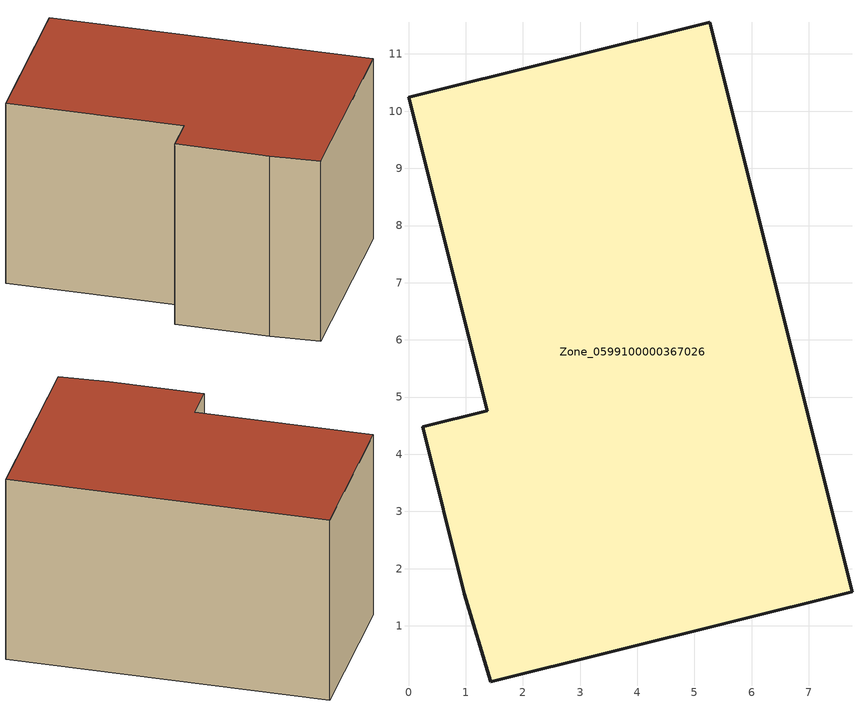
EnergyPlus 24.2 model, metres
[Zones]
Zone_0599100000367026
 floor ground (C_G): 5.27,11.56 7.76,1.6 1.44,0.02 0.97,1.56 0.24,4.48 1.38,4.76 0,10.24 z0
 wall outside (C_F): 1.38,4.76 0.24,4.48 0.97,1.56 1.44,0.02 7.76,1.6 5.27,11.56 0,10.24 1.38,4.76 z0:6.4
 roof outside (C_R): 1.44,0.02 7.76,1.6 5.27,11.56 0,10.24 1.38,4.76 0.24,4.48 0.97,1.56 z6.4
[BUILDING]
Pand.0599100000367026: North Axis=0; Terrain=City; Loads Convergence Tolerance Value=0.04; Temperature Convergence Tolerance Value=0.4; Solar Distribution=FullExterior; Maximum Number of Warmup Days=25; Minimum Number of Warmup Days=1
[Site:Location]
Rotterdam.The.Hague.AP_ZH_NLD Design_Conditions: Latitude=51.96; Longitude=4.45; Time Zone=1; Elevation=-4.5
[SITE:GROUNDTEMPERATURE:BUILDINGSURFACE]
18, 18, 18, 18, 18, 18, 18, 18, 18, 18, 18, 18
[MATERIAL] Thermal Absorptance=0.9; Solar Absorptance=0.7; Visible Absorptance=0.7
Name | Roughness | Thickness | Conductivity | Density | Specific Heat
G.TC.1992-2005 | MediumSmooth | 0.15 | 0.06 | 540 | 1210
F.TC.1992-2005 | Rough | 0.3 | 0.12 | 1920 | 840
R.TC.1992-2005 | MediumRough | 0.2 | 0.08 | 1500 | 1000
[CONSTRUCTION]
C_G: G.TC.1992-2005
C_F: F.TC.1992-2005
C_R: R.TC.1992-2005
[ZONE]
Zone_0599100000367026: Type=1; Multiplier=1; Ceiling Height=Autocalculate; Volume=Autocalculate; Floor Area=autocalculate; Part of Total Floor Area=Yes
[ZONEINFILTRATION:DESIGNFLOWRATE]
Infil_Zone_0599100000367026: Zone or ZoneList or Space or SpaceList=Zone_0599100000367026; Schedule=AlwaysOn; Design Flow Rate Calculation Method=Flow/Area; Flow Rate per Floor Area=0.0015; Constant Term Coefficient=1; Temperature Term Coefficient=0; Velocity Term Coefficient=0; Velocity Squared Term Coefficient=0
[HVACTEMPLATE:ZONE:IDEALLOADSAIRSYSTEM]
Zone_0599100000367026: Maximum Heating Supply Air Temperature=50; Minimum Cooling Supply Air Temperature=13; Maximum Heating Supply Air Humidity Ratio=0.0156; Minimum Cooling Supply Air Humidity Ratio=0.0077; Heating Limit=NoLimit; Cooling Limit=NoLimit; Dehumidification Control Type=ConstantSensibleHeatRatio; Cooling Sensible Heat Ratio=0.7; Dehumidification Setpoint=60; Humidification Control Type=None; Humidification Setpoint=30; Outdoor Air Method=None; Outdoor Air Flow Rate per Person=0.00944; Outdoor Air Flow Rate per Zone Floor Area=0; Outdoor Air Flow Rate per Zone=0; Demand Controlled Ventilation Type=None; Outdoor Air Economizer Type=NoEconomizer; Heat Recovery Type=None; Sensible Heat Recovery Effectiveness=0.7; Latent Heat Recovery Effectiveness=0.65
[ZONECONTROL:THERMOSTAT]
ThermostatControl_Zone_0599100000367026: Zone or ZoneList=Zone_0599100000367026; Control Type Schedule=DualSetpointControlType; Control 1=Thermostat_Zone_0599100000367026; Temperature Difference Between Cutout And Setpoint=0
[THERMOSTATSETPOINT:DUALSETPOINT]
Thermostat_Zone_0599100000367026: Heating Setpoint Temperature Schedule=HeatingSetpoint_Zone_0599100000367026; Cooling Setpoint Temperature Schedule=CoolingSetpoint_Zone_0599100000367026
[SCHEDULE:COMPACT]
HeatingSetpoint_Zone_0599100000367026: Through: 12/31, For: AllDays, Until: 24:00, 21
CoolingSetpoint_Zone_0599100000367026: Through: 12/31, For: AllDays, Until: 24:00, 24
DualSetpointControlType: Through: 12/31, For: AllDays, Until: 24:00, 4
AlwaysOn: Through: 12/31, For: AllDays, Until: 24:00, 1
